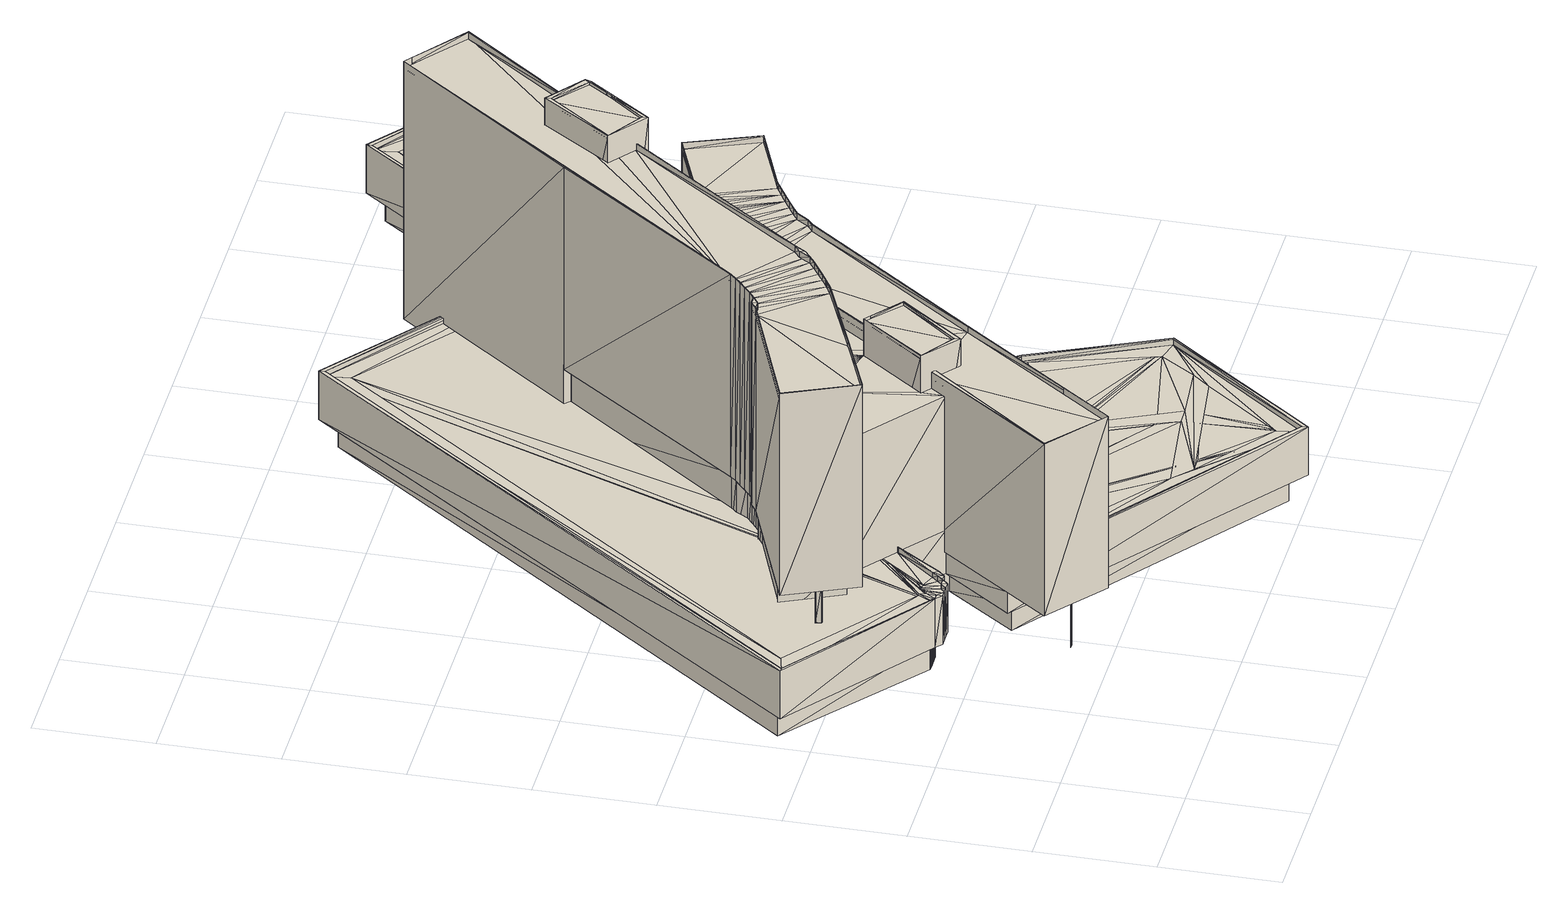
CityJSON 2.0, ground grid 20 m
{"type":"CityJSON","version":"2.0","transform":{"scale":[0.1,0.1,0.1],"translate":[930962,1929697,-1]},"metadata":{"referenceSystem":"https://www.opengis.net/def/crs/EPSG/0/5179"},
"CityObjects":{
"building1":{"type":"Building","geometry":[{"type":"MultiSurface","lod":"3","boundaries":[[[0,1,2]],[[3,4,5]],[[4,6,5]],[[7,8,9]],[[8,10,9]],[[11,12,13]],[[12,14,13]],[[13,14,15]],[[14,16,15]],[[15,16,17]],[[16,18,17]],[[17,18,19]],[[18,20,19]],[[19,20,21]],[[20,22,21]],[[21,22,23]],[[22,24,23]],[[23,24,25]],[[24,26,25]],[[25,26,27]],[[26,28,27]],[[27,28,29]],[[28,30,29]],[[29,30,31]],[[30,32,31]],[[31,32,33]],[[32,34,33]],[[33,34,35]],[[34,36,35]],[[35,36,37]],[[36,38,37]],[[37,38,39]],[[39,38,10]],[[10,38,9]],[[9,38,3]],[[3,38,4]],[[4,38,40]],[[38,41,40]],[[41,42,40]],[[40,42,43]],[[42,44,43]],[[43,44,6]],[[6,44,5]],[[5,44,45]],[[45,44,46]],[[44,47,46]],[[46,47,48]],[[47,49,48]],[[48,49,50]],[[49,51,50]],[[50,51,52]],[[51,53,52]],[[52,53,54]],[[53,55,54]],[[54,55,56]],[[55,57,56]],[[56,57,58]],[[57,59,58]],[[58,59,60]],[[59,61,60]],[[60,61,62]],[[61,63,62]],[[62,63,64]],[[63,65,64]],[[65,66,64]],[[64,66,67]],[[66,68,67]],[[67,68,69]],[[69,68,70]],[[68,71,70]],[[70,71,72]],[[71,73,72]],[[74,75,76]],[[76,75,73]],[[75,77,73]],[[73,77,72]],[[72,77,1]],[[12,11,78]],[[11,79,78]],[[78,79,76]],[[79,80,76]],[[76,80,74]],[[74,80,77]],[[80,81,77]],[[77,81,1]],[[1,81,2]],[[82,83,84]],[[85,86,87]],[[86,88,87]],[[87,88,89]],[[89,88,90]],[[88,91,90]],[[90,91,92]],[[91,93,92]],[[92,93,94]],[[93,95,94]],[[94,95,96]],[[96,95,97]],[[95,98,97]],[[97,98,99]],[[98,100,99]],[[99,100,101]],[[100,102,101]],[[101,102,103]],[[103,102,104]],[[104,102,105]],[[105,102,106]],[[102,107,106]],[[106,107,108]],[[108,107,109]],[[109,107,110]],[[107,111,110]],[[110,111,83]],[[83,111,84]],[[112,113,114]],[[113,115,114]],[[116,117,115]],[[117,118,115]],[[116,119,117]],[[117,119,118]],[[118,119,115]],[[115,119,114]],[[120,112,119]],[[119,112,114]],[[120,121,112]],[[122,112,121]],[[119,123,120]],[[121,120,123]],[[116,124,119]],[[123,119,124]],[[117,125,116]],[[124,116,125]],[[118,126,117]],[[125,117,126]],[[117,125,118]],[[126,118,125]],[[116,124,117]],[[125,117,124]],[[115,127,116]],[[124,116,127]],[[113,128,115]],[[127,115,128]],[[112,122,113]],[[128,113,122]],[[114,129,112]],[[122,112,129]],[[112,122,114]],[[129,114,122]],[[121,123,122]],[[124,125,123]],[[125,126,123]],[[124,127,125]],[[125,127,126]],[[122,129,128]],[[128,129,127]],[[127,129,126]],[[126,129,123]],[[123,129,122]],[[130,131,132]],[[133,134,131]],[[131,134,132]],[[135,136,134]],[[134,133,135]],[[135,133,136]],[[136,133,134]],[[134,133,132]],[[131,130,133]],[[133,130,132]],[[131,137,130]],[[138,130,137]],[[133,139,131]],[[137,131,139]],[[134,140,133]],[[139,133,140]],[[135,141,134]],[[140,134,141]],[[136,142,135]],[[141,135,142]],[[135,141,136]],[[142,136,141]],[[134,140,135]],[[141,135,140]],[[133,139,134]],[[140,134,139]],[[131,137,133]],[[139,133,137]],[[130,138,131]],[[137,131,138]],[[132,143,130]],[[138,130,143]],[[130,138,132]],[[143,132,138]],[[137,139,138]],[[140,141,139]],[[141,142,139]],[[141,140,142]],[[139,137,140]],[[138,143,137]],[[137,143,140]],[[140,143,142]],[[142,143,139]],[[139,143,138]],[[144,145,146]],[[147,148,145]],[[145,148,146]],[[149,150,151]],[[151,150,148]],[[152,153,154]],[[154,153,150]],[[150,153,148]],[[148,153,146]],[[155,156,153]],[[153,156,146]],[[146,156,157]],[[155,158,156]],[[159,156,158]],[[153,160,155]],[[158,155,160]],[[152,161,153]],[[160,153,161]],[[154,162,152]],[[161,152,162]],[[150,163,154]],[[162,154,163]],[[149,164,150]],[[163,150,164]],[[151,165,149]],[[164,149,165]],[[148,166,151]],[[165,151,166]],[[147,167,148]],[[166,148,167]],[[145,168,147]],[[167,147,168]],[[144,169,145]],[[168,145,169]],[[146,170,144]],[[169,144,170]],[[157,171,146]],[[170,146,171]],[[156,159,157]],[[171,157,159]],[[158,160,159]],[[161,162,160]],[[162,163,160]],[[164,165,163]],[[165,166,163]],[[167,168,166]],[[169,170,168]],[[168,170,166]],[[166,170,163]],[[163,170,160]],[[170,171,160]],[[160,171,159]],[[43,6,172]],[[172,6,173]],[[6,174,173]],[[173,174,175]],[[174,176,175]],[[175,176,177]],[[176,178,177]],[[177,178,179]],[[178,4,179]],[[179,4,40]],[[80,79,81]],[[81,79,180]],[[180,79,181]],[[181,79,182]],[[79,183,182]],[[182,183,184]],[[184,183,185]],[[185,183,186]],[[183,11,186]],[[186,11,187]],[[187,11,188]],[[11,189,188]],[[188,189,190]],[[190,189,191]],[[189,13,191]],[[191,13,192]],[[192,13,193]],[[193,13,194]],[[13,195,194]],[[194,195,196]],[[196,195,197]],[[195,15,197]],[[197,15,198]],[[15,199,198]],[[198,199,200]],[[200,199,201]],[[199,17,201]],[[201,17,202]],[[17,203,202]],[[202,203,204]],[[204,203,205]],[[205,203,206]],[[203,19,206]],[[206,19,207]],[[207,19,208]],[[208,19,209]],[[19,210,209]],[[209,210,211]],[[210,21,211]],[[211,21,212]],[[212,21,213]],[[21,214,213]],[[213,214,215]],[[215,214,216]],[[214,23,216]],[[216,23,217]],[[23,218,217]],[[217,218,219]],[[218,25,219]],[[219,25,220]],[[25,221,220]],[[220,221,222]],[[222,221,223]],[[221,27,223]],[[223,27,224]],[[224,27,225]],[[225,27,226]],[[27,227,226]],[[226,227,228]],[[227,29,228]],[[228,29,229]],[[229,29,230]],[[29,231,230]],[[230,231,232]],[[232,231,233]],[[231,31,233]],[[233,31,234]],[[31,235,234]],[[234,235,236]],[[235,33,236]],[[236,33,237]],[[237,33,238]],[[33,239,238]],[[238,239,240]],[[240,239,2]],[[239,35,2]],[[10,241,242]],[[242,241,243]],[[241,244,243]],[[244,245,243]],[[243,245,246]],[[245,247,246]],[[247,248,246]],[[246,248,39]],[[248,249,39]],[[249,8,39]],[[3,250,251]],[[251,250,252]],[[250,253,252]],[[253,254,252]],[[252,254,255]],[[254,256,255]],[[257,258,256]],[[256,258,255]],[[255,258,259]],[[260,261,262]],[[262,261,258]],[[258,261,259]],[[259,261,9]],[[9,261,263]],[[263,261,264]],[[264,261,265]],[[265,261,266]],[[5,267,261]],[[267,45,261]],[[261,45,266]],[[266,45,268]],[[268,45,269]],[[269,45,270]],[[45,271,270]],[[270,271,272]],[[272,271,273]],[[271,274,273]],[[273,274,275]],[[274,276,275]],[[275,276,7]],[[276,277,7]],[[48,278,279]],[[279,278,280]],[[278,50,280]],[[280,50,46]],[[58,60,56]],[[56,60,54]],[[62,64,281]],[[281,64,282]],[[64,283,282]],[[282,283,60]],[[283,284,60]],[[60,284,54]],[[284,285,54]],[[54,285,286]],[[285,287,286]],[[286,287,52]],[[287,288,52]],[[52,288,50]],[[288,289,50]],[[289,67,50]],[[50,67,46]],[[46,67,290]],[[67,291,290]],[[291,292,290]],[[292,293,290]],[[293,294,290]],[[294,295,290]],[[295,296,290]],[[290,296,297]],[[296,298,297]],[[298,299,297]],[[299,300,297]],[[297,300,277]],[[277,300,7]],[[300,301,7]],[[7,301,8]],[[301,302,8]],[[8,302,39]],[[302,303,39]],[[39,303,37]],[[37,303,304]],[[303,305,304]],[[304,305,35]],[[305,306,35]],[[35,306,2]],[[2,306,307]],[[307,306,308]],[[308,306,0]],[[0,306,309]],[[306,310,309]],[[309,310,311]],[[311,310,312]],[[310,313,312]],[[312,313,314]],[[313,315,314]],[[314,315,316]],[[315,317,316]],[[316,317,318]],[[318,317,319]],[[317,320,319]],[[319,320,321]],[[320,322,321]],[[321,322,323]],[[323,322,324]],[[322,325,324]],[[324,325,326]],[[326,325,327]],[[325,328,327]],[[327,328,329]],[[329,328,330]],[[330,328,331]],[[328,332,331]],[[331,332,333]],[[333,332,334]],[[332,69,334]],[[334,69,335]],[[335,69,336]],[[69,337,336]],[[336,337,338]],[[338,337,339]],[[337,340,339]],[[339,340,341]],[[341,340,342]],[[342,340,343]],[[340,344,343]],[[343,344,345]],[[345,344,346]],[[344,347,346]],[[346,347,348]],[[348,347,349]],[[349,347,350]],[[350,347,351]],[[347,352,351]],[[351,352,353]],[[353,352,354]],[[354,352,355]],[[352,356,355]],[[355,356,1]],[[356,357,1]],[[1,357,358]],[[358,357,359]],[[357,360,359]],[[359,360,72]],[[360,361,72]],[[72,361,70]],[[74,362,363]],[[363,362,364]],[[362,365,364]],[[364,365,75]],[[365,366,75]],[[366,367,75]],[[75,367,368]],[[368,367,369]],[[367,370,369]],[[369,370,371]],[[370,372,371]],[[371,372,77]],[[373,87,374]],[[85,374,87]],[[374,85,375]],[[86,375,85]],[[375,86,376]],[[88,376,86]],[[376,88,377]],[[91,377,88]],[[377,91,378]],[[93,378,91]],[[378,93,379]],[[95,379,93]],[[379,95,380]],[[98,380,95]],[[380,98,381]],[[100,381,98]],[[381,100,382]],[[102,382,100]],[[382,102,383]],[[107,383,102]],[[383,107,384]],[[111,384,107]],[[384,111,385]],[[84,385,111]],[[385,84,386]],[[82,386,84]],[[386,82,387]],[[83,387,82]],[[387,83,388]],[[110,388,83]],[[388,110,389]],[[109,389,110]],[[389,109,390]],[[108,390,109]],[[390,108,391]],[[106,391,108]],[[391,106,392]],[[105,392,106]],[[392,105,393]],[[104,393,105]],[[393,104,394]],[[103,394,104]],[[394,103,395]],[[101,395,103]],[[395,101,396]],[[99,396,101]],[[396,99,397]],[[97,397,99]],[[397,97,398]],[[96,398,97]],[[398,96,399]],[[94,399,96]],[[399,94,400]],[[92,400,94]],[[400,92,401]],[[90,401,92]],[[401,90,402]],[[89,402,90]],[[402,89,373]],[[87,373,89]],[[403,404,405]],[[406,405,404]],[[405,406,407]],[[408,407,406]],[[407,408,409]],[[410,409,408]],[[409,411,412]],[[413,412,411]],[[412,413,414]],[[415,414,413]],[[414,415,416]],[[417,416,415]],[[416,417,418]],[[419,418,417]],[[418,419,420]],[[421,420,419]],[[420,421,422]],[[423,422,421]],[[422,423,424]],[[425,424,423]],[[424,425,426]],[[427,426,425]],[[426,427,428]],[[429,428,427]],[[428,429,430]],[[431,430,429]],[[430,431,432]],[[433,432,431]],[[432,433,434]],[[435,434,433]],[[434,435,436]],[[437,436,435]],[[436,437,438]],[[439,438,437]],[[438,439,440]],[[441,440,439]],[[440,441,442]],[[443,442,441]],[[442,443,444]],[[445,444,443]],[[444,445,446]],[[447,446,445]],[[446,447,448]],[[449,448,447]],[[448,449,450]],[[451,450,449]],[[450,452,403]],[[404,403,452]],[[410,452,453]],[[454,453,452]],[[455,456,457]],[[458,457,456]],[[457,458,459]],[[460,459,458]],[[459,460,461]],[[462,461,460]],[[461,462,463]],[[464,463,462]],[[463,464,465]],[[466,465,464]],[[465,466,467]],[[468,467,466]],[[467,468,469]],[[470,469,468]],[[469,470,471]],[[472,471,470]],[[471,472,473]],[[474,473,472]],[[473,474,475]],[[476,475,474]],[[475,476,477]],[[478,477,476]],[[477,478,479]],[[480,479,478]],[[479,480,481]],[[482,481,480]],[[481,482,483]],[[484,483,482]],[[483,484,485]],[[486,485,484]],[[485,486,487]],[[488,487,486]],[[487,488,489]],[[490,489,488]],[[489,490,491]],[[492,491,490]],[[491,492,493]],[[494,493,492]],[[493,494,495]],[[496,495,494]],[[495,496,497]],[[498,497,496]],[[497,498,499]],[[500,499,498]],[[499,500,501]],[[502,501,500]],[[501,502,503]],[[504,503,502]],[[503,504,505]],[[506,505,504]],[[505,506,507]],[[508,507,506]],[[507,508,509]],[[510,509,508]],[[509,510,511]],[[512,511,510]],[[511,512,513]],[[514,513,512]],[[513,514,515]],[[516,515,514]],[[515,516,517]],[[518,517,516]],[[66,518,519]],[[520,519,518]],[[521,520,522]],[[456,522,520]],[[523,455,524]],[[457,524,455]],[[71,523,73]],[[524,73,523]],[[524,457,525]],[[459,525,457]],[[73,524,76]],[[525,76,524]],[[525,459,526]],[[461,526,459]],[[76,525,527]],[[526,527,525]],[[526,461,528]],[[463,528,461]],[[527,526,12]],[[528,12,526]],[[528,463,529]],[[465,529,463]],[[12,528,14]],[[529,14,528]],[[529,465,530]],[[467,530,465]],[[14,529,16]],[[530,16,529]],[[530,467,531]],[[469,531,467]],[[16,530,18]],[[531,18,530]],[[531,469,532]],[[471,532,469]],[[18,531,20]],[[532,20,531]],[[532,471,533]],[[473,533,471]],[[20,532,22]],[[533,22,532]],[[533,473,534]],[[475,534,473]],[[22,533,24]],[[534,24,533]],[[534,475,535]],[[477,535,475]],[[24,534,26]],[[535,26,534]],[[535,477,536]],[[479,536,477]],[[26,535,28]],[[536,28,535]],[[536,479,537]],[[481,537,479]],[[28,536,30]],[[537,30,536]],[[537,481,538]],[[483,538,481]],[[30,537,32]],[[538,32,537]],[[538,483,539]],[[485,539,483]],[[32,538,34]],[[539,34,538]],[[539,485,540]],[[487,540,485]],[[34,539,36]],[[540,36,539]],[[540,487,541]],[[489,541,487]],[[36,540,38]],[[541,38,540]],[[541,489,542]],[[491,542,489]],[[38,541,41]],[[542,41,541]],[[542,491,543]],[[493,543,491]],[[41,542,42]],[[543,42,542]],[[543,493,544]],[[495,544,493]],[[42,543,44]],[[544,44,543]],[[544,495,545]],[[497,545,495]],[[44,544,47]],[[545,47,544]],[[545,497,546]],[[499,546,497]],[[47,545,49]],[[546,49,545]],[[546,499,547]],[[501,547,499]],[[49,546,51]],[[547,51,546]],[[547,501,548]],[[503,548,501]],[[51,547,53]],[[548,53,547]],[[548,503,505]],[[53,548,55]],[[505,55,548]],[[55,505,57]],[[507,57,505]],[[509,549,507]],[[57,507,59]],[[549,59,507]],[[549,509,550]],[[511,550,509]],[[59,549,61]],[[550,61,549]],[[550,511,551]],[[513,551,511]],[[61,550,63]],[[551,63,550]],[[551,513,552]],[[515,552,513]],[[63,551,65]],[[552,65,551]],[[552,515,517]],[[65,552,66]],[[517,66,552]],[[553,554,517]],[[66,517,68]],[[554,68,517]],[[554,553,523]],[[455,523,553]],[[68,554,71]],[[523,71,554]],[[555,556,557]],[[558,559,560]],[[559,561,560]],[[561,562,560]],[[560,562,563]],[[563,562,564]],[[562,565,564]],[[564,565,566]],[[565,567,566]],[[566,567,568]],[[567,569,568]],[[569,570,568]],[[568,570,571]],[[570,572,571]],[[571,572,573]],[[572,574,573]],[[573,574,556]],[[574,575,556]],[[575,576,556]],[[576,577,556]],[[556,577,557]],[[450,578,448]],[[579,448,578]],[[578,580,579]],[[581,579,580]],[[448,579,446]],[[582,446,579]],[[579,581,582]],[[583,582,581]],[[446,582,444]],[[584,444,582]],[[582,583,584]],[[585,584,583]],[[444,584,442]],[[586,442,584]],[[584,585,586]],[[587,586,585]],[[442,586,440]],[[588,440,586]],[[586,587,588]],[[589,588,587]],[[440,588,438]],[[590,438,588]],[[588,589,590]],[[591,590,589]],[[438,590,436]],[[590,591,436]],[[565,436,591]],[[592,434,436]],[[436,565,592]],[[593,592,565]],[[434,592,432]],[[594,432,592]],[[592,593,594]],[[595,594,593]],[[432,594,430]],[[596,430,594]],[[594,595,596]],[[597,596,595]],[[430,596,428]],[[598,428,596]],[[596,597,598]],[[599,598,597]],[[428,598,426]],[[600,426,598]],[[598,599,600]],[[601,600,599]],[[426,600,424]],[[602,424,600]],[[600,601,602]],[[603,602,601]],[[424,602,422]],[[604,422,602]],[[602,603,604]],[[605,604,603]],[[422,604,420]],[[606,420,604]],[[604,605,606]],[[607,606,605]],[[420,606,418]],[[608,418,606]],[[606,607,608]],[[609,608,607]],[[418,608,416]],[[610,416,608]],[[608,609,610]],[[611,610,609]],[[416,610,414]],[[612,414,610]],[[610,611,612]],[[613,612,611]],[[414,612,412]],[[614,412,612]],[[612,613,614]],[[615,614,613]],[[412,614,407]],[[614,615,407]],[[555,407,615]],[[616,405,407]],[[407,555,616]],[[617,616,555]],[[405,616,403]],[[618,403,616]],[[616,617,618]],[[619,618,617]],[[403,618,450]],[[578,450,618]],[[618,619,578]],[[580,578,619]],[[620,621,622]],[[623,624,625]],[[624,626,625]],[[625,626,627]],[[627,626,628]],[[626,629,628]],[[628,629,630]],[[629,631,630]],[[630,631,632]],[[631,633,632]],[[632,633,634]],[[634,633,635]],[[633,636,635]],[[635,636,637]],[[636,638,637]],[[637,638,639]],[[638,640,639]],[[639,640,641]],[[641,640,642]],[[642,640,643]],[[643,640,644]],[[640,645,644]],[[644,645,646]],[[646,645,647]],[[647,645,648]],[[645,649,648]],[[648,649,621]],[[621,649,622]],[[402,650,401]],[[651,401,650]],[[652,627,653]],[[628,653,627]],[[650,652,651]],[[653,651,652]],[[401,651,400]],[[654,400,651]],[[653,628,655]],[[630,655,628]],[[651,653,654]],[[655,654,653]],[[400,654,399]],[[656,399,654]],[[655,630,657]],[[632,657,630]],[[654,655,656]],[[657,656,655]],[[399,656,398]],[[658,398,656]],[[657,632,659]],[[634,659,632]],[[656,657,658]],[[659,658,657]],[[398,658,397]],[[660,397,658]],[[659,634,661]],[[635,661,634]],[[658,659,660]],[[661,660,659]],[[397,660,396]],[[662,396,660]],[[661,635,663]],[[637,663,635]],[[660,661,662]],[[663,662,661]],[[396,662,395]],[[663,637,639]],[[662,663,395]],[[639,395,663]],[[664,394,395]],[[641,665,639]],[[395,639,664]],[[665,664,639]],[[394,664,393]],[[666,393,664]],[[665,641,667]],[[642,667,641]],[[664,665,666]],[[667,666,665]],[[393,666,392]],[[668,392,666]],[[667,642,669]],[[643,669,642]],[[666,667,668]],[[669,668,667]],[[392,668,391]],[[670,391,668]],[[669,643,671]],[[644,671,643]],[[668,669,670]],[[671,670,669]],[[391,670,390]],[[672,390,670]],[[671,644,673]],[[646,673,644]],[[670,671,672]],[[673,672,671]],[[390,672,389]],[[674,389,672]],[[673,646,675]],[[647,675,646]],[[672,673,674]],[[675,674,673]],[[389,674,388]],[[676,388,674]],[[675,647,677]],[[648,677,647]],[[674,675,676]],[[677,676,675]],[[388,676,387]],[[677,648,621]],[[676,677,387]],[[621,387,677]],[[678,386,387]],[[620,679,621]],[[387,621,678]],[[679,678,621]],[[386,678,385]],[[680,385,678]],[[679,620,681]],[[622,681,620]],[[678,679,680]],[[681,680,679]],[[385,680,384]],[[681,622,649]],[[680,681,384]],[[649,384,681]],[[682,383,384]],[[645,683,649]],[[384,649,682]],[[683,682,649]],[[383,682,382]],[[684,382,682]],[[683,645,685]],[[640,685,645]],[[682,683,684]],[[685,684,683]],[[382,684,381]],[[686,381,684]],[[685,640,687]],[[638,687,640]],[[684,685,686]],[[687,686,685]],[[381,686,380]],[[688,380,686]],[[687,638,689]],[[636,689,638]],[[686,687,688]],[[689,688,687]],[[380,688,379]],[[690,379,688]],[[689,636,691]],[[633,691,636]],[[688,689,690]],[[691,690,689]],[[379,690,378]],[[692,378,690]],[[691,633,693]],[[631,693,633]],[[690,691,692]],[[693,692,691]],[[378,692,377]],[[694,377,692]],[[693,631,695]],[[629,695,631]],[[692,693,694]],[[695,694,693]],[[377,694,376]],[[696,376,694]],[[695,629,697]],[[626,697,629]],[[694,695,696]],[[697,696,695]],[[376,696,375]],[[697,626,624]],[[696,697,375]],[[624,375,697]],[[698,374,375]],[[623,699,624]],[[375,624,698]],[[699,698,624]],[[374,698,373]],[[700,373,698]],[[699,623,701]],[[625,701,623]],[[698,699,700]],[[701,700,699]],[[373,700,402]],[[650,402,700]],[[701,625,652]],[[627,652,625]],[[700,701,650]],[[652,650,701]],[[411,413,451]],[[429,431,427]],[[431,433,427]],[[433,435,427]],[[427,435,425]],[[425,435,423]],[[435,437,423]],[[423,437,421]],[[437,439,421]],[[421,439,419]],[[439,441,419]],[[441,443,419]],[[419,443,417]],[[443,445,417]],[[417,445,415]],[[445,447,415]],[[415,447,413]],[[447,449,413]],[[413,449,451]],[[458,460,456]],[[460,462,456]],[[494,496,492]],[[492,496,490]],[[500,502,498]],[[498,502,496]],[[502,504,496]],[[504,506,496]],[[506,508,496]],[[510,512,508]],[[512,514,508]],[[514,516,508]],[[516,518,508]],[[508,518,496]],[[496,518,490]],[[490,518,488]],[[488,518,486]],[[486,518,484]],[[484,518,482]],[[518,520,482]],[[482,520,480]],[[480,520,478]],[[478,520,476]],[[476,520,474]],[[474,520,472]],[[472,520,470]],[[470,520,468]],[[468,520,466]],[[466,520,464]],[[464,520,462]],[[462,520,456]],[[702,703,704]],[[705,704,703]],[[706,707,708]],[[709,708,707]],[[710,711,712]],[[713,712,711]],[[714,715,716]],[[717,716,715]],[[716,717,718]],[[719,718,717]],[[720,721,714]],[[715,714,721]],[[722,723,724]],[[725,724,723]],[[724,725,726]],[[727,726,725]],[[726,727,728]],[[729,728,727]],[[728,729,722]],[[723,722,729]],[[720,730,721]],[[730,712,721]],[[712,713,721]],[[721,713,731]],[[719,732,718]],[[732,711,718]],[[711,710,718]],[[718,710,733]],[[733,710,730]],[[712,730,710]],[[731,713,732]],[[711,732,713]],[[734,735,736]],[[519,736,735]],[[737,738,739]],[[740,739,738]],[[741,742,743]],[[744,743,742]],[[737,739,736]],[[743,745,741]],[[741,745,746]],[[746,745,747]],[[747,745,748]],[[748,745,749]],[[749,745,750]],[[750,745,751]],[[751,745,752]],[[752,745,753]],[[754,755,745]],[[745,755,753]],[[753,755,756]],[[756,755,757]],[[757,755,758]],[[758,755,759]],[[759,755,760]],[[760,755,761]],[[761,755,762]],[[762,755,763]],[[755,764,763]],[[764,765,763]],[[765,766,763]],[[766,767,763]],[[767,768,763]],[[768,769,763]],[[769,770,763]],[[763,770,739]],[[739,770,736]],[[770,734,736]],[[771,772,773]],[[774,773,772]],[[773,774,775]],[[776,775,774]],[[775,776,777]],[[778,777,776]],[[777,778,779]],[[780,779,778]],[[779,780,781]],[[782,781,780]],[[781,782,783]],[[784,783,782]],[[783,784,785]],[[786,785,784]],[[785,786,787]],[[788,787,786]],[[787,788,789]],[[790,789,788]],[[789,790,791]],[[792,791,790]],[[791,792,793]],[[794,793,792]],[[793,794,795]],[[796,795,794]],[[795,796,797]],[[798,797,796]],[[797,798,799]],[[800,799,798]],[[799,800,801]],[[802,801,800]],[[801,802,803]],[[804,803,802]],[[803,804,805]],[[806,805,804]],[[805,806,807]],[[808,807,806]],[[807,808,809]],[[810,809,808]],[[809,810,811]],[[812,811,810]],[[811,812,813]],[[814,813,812]],[[813,814,815]],[[816,815,814]],[[815,816,817]],[[818,817,816]],[[817,818,819]],[[820,819,818]],[[819,820,821]],[[822,821,820]],[[821,822,823]],[[824,823,822]],[[823,824,825]],[[826,825,824]],[[825,826,827]],[[828,827,826]],[[827,828,829]],[[830,829,828]],[[829,830,831]],[[832,831,830]],[[831,832,833]],[[834,833,832]],[[833,834,835]],[[836,835,834]],[[835,836,771]],[[772,771,836]],[[822,820,824]],[[824,820,826]],[[826,820,828]],[[828,820,830]],[[830,820,832]],[[832,820,834]],[[816,814,818]],[[814,812,818]],[[818,812,820]],[[820,812,834]],[[808,806,810]],[[810,806,812]],[[812,806,834]],[[806,804,834]],[[804,802,834]],[[802,800,834]],[[800,798,834]],[[834,798,836]],[[798,796,836]],[[796,794,836]],[[794,792,836]],[[792,790,836]],[[790,788,836]],[[788,786,836]],[[786,784,836]],[[784,782,836]],[[782,780,836]],[[780,778,836]],[[778,776,836]],[[776,774,836]],[[774,772,836]],[[837,838,839]],[[840,839,838]],[[839,840,841]],[[842,841,840]],[[841,842,843]],[[844,843,842]],[[843,844,845]],[[846,845,844]],[[845,846,847]],[[848,847,846]],[[847,848,849]],[[850,849,848]],[[849,850,851]],[[852,851,850]],[[851,852,853]],[[854,853,852]],[[853,854,855]],[[856,855,854]],[[855,856,857]],[[858,857,856]],[[857,858,859]],[[860,859,858]],[[859,860,861]],[[862,861,860]],[[861,862,863]],[[864,863,862]],[[863,864,865]],[[866,865,864]],[[865,866,867]],[[868,867,866]],[[867,868,869]],[[870,869,868]],[[869,870,871]],[[872,871,870]],[[871,872,873]],[[874,873,872]],[[873,874,875]],[[876,875,874]],[[875,876,877]],[[878,877,876]],[[877,878,837]],[[838,837,878]],[[879,714,880]],[[716,880,714]],[[881,879,882]],[[880,882,879]],[[704,881,702]],[[882,702,881]],[[880,716,883]],[[718,883,716]],[[882,880,884]],[[883,884,880]],[[702,882,703]],[[884,703,882]],[[883,718,885]],[[720,885,718]],[[884,883,886]],[[885,886,883]],[[703,884,705]],[[886,705,884]],[[885,720,879]],[[714,879,720]],[[886,885,881]],[[879,881,885]],[[705,886,704]],[[881,704,886]],[[724,887,722]],[[708,722,888]],[[887,888,722]],[[888,706,708]],[[887,724,889]],[[726,889,724]],[[888,887,890]],[[889,890,887]],[[706,888,707]],[[890,707,888]],[[889,726,891]],[[728,891,726]],[[890,889,892]],[[891,892,889]],[[707,890,709]],[[892,709,890]],[[891,728,722]],[[892,891,708]],[[722,708,891]],[[709,892,708]],[[406,404,408]],[[408,404,410]],[[404,452,410]]]}]}
},
"vertices":[
[658,620,140],[854,200,140],[686,630,140],[1321,1210,140],[1346,1240,140],[1273,1480,140],[1299,1510,140],[761,760,140],[776,730,140],[1079,890,140],[1043,840,140],[938,460,140],[958,490,140],[930,480,140],[952,510,140],[923,500,140],[947,530,140],[918,520,140],[944,550,140],[914,540,140],[941,560,140],[911,560,140],[940,580,140],[910,580,140],[941,600,140],[911,600,140],[942,610,140],[913,620,140],[945,630,140],[916,640,140],[949,650,140],[920,660,140],[954,660,140],[926,670,140],[961,680,140],[934,690,140],[969,690,140],[943,710,140],[978,710,140],[954,730,140],[1495,1440,140],[1537,1440,140],[1329,1600,140],[1335,1560,140],[1058,1240,140],[1063,1200,140],[691,1490,140],[685,1530,140],[58,660,140],[16,650,140],[281,490,140],[264,460,140],[285,490,140],[274,460,140],[289,480,140],[284,450,140],[294,480,140],[296,450,140],[299,490,140],[306,460,140],[303,490,140],[317,460,140],[308,490,140],[326,470,140],[311,490,140],[335,480,140],[394,550,140],[388,590,140],[478,490,140],[519,490,140],[429,380,140],[388,370,140],[693,180,140],[867,10,140],[963,180,140],[861,50,140],[1064,260,140],[726,150,140],[966,470,140],[1029,270,140],[988,210,140],[885,200,140],[1041,1040,100],[918,990,100],[1089,920,100],[326,300,100],[426,220,100],[491,520,100],[629,490,100],[575,620,100],[738,840,100],[858,790,100],[755,860,100],[870,800,100],[772,880,100],[884,820,100],[789,900,100],[806,920,100],[898,830,100],[823,940,100],[914,840,100],[841,950,100],[930,850,100],[858,960,100],[866,970,100],[874,970,100],[883,970,100],[947,860,100],[891,980,100],[900,980,100],[909,990,100],[964,870,100],[174,630,140],[173,620,140],[175,630,140],[171,620,140],[171,630,140],[170,630,140],[169,630,140],[172,630,140],[173,630,140],[173,630,209],[174,630,209],[172,630,209],[171,630,209],[170,630,209],[169,630,209],[171,620,209],[173,620,209],[175,630,209],[388,270,10],[387,270,10],[389,270,10],[386,270,10],[385,270,10],[384,270,10],[383,270,10],[387,270,100],[388,270,100],[386,270,100],[385,270,100],[384,270,100],[383,270,100],[389,270,100],[965,1390,10],[964,1390,10],[966,1390,10],[963,1390,10],[962,1390,10],[960,1390,10],[960,1400,10],[961,1390,10],[962,1400,10],[963,1400,10],[961,1400,10],[964,1400,10],[965,1400,10],[966,1400,10],[964,1400,100],[965,1400,100],[963,1400,100],[962,1400,100],[961,1400,100],[960,1400,100],[960,1390,100],[961,1390,100],[962,1390,100],[963,1390,100],[964,1390,100],[965,1390,100],[966,1390,100],[966,1400,100],[1387,1520,140],[1413,1500,140],[1323,1380,140],[1416,1500,140],[1329,1340,140],[1420,1490,140],[1338,1290,140],[1422,1490,140],[866,240,140],[813,350,140],[813,360,140],[1024,280,140],[810,360,140],[807,370,140],[794,400,140],[758,470,140],[756,480,140],[933,480,140],[754,480,140],[753,480,140],[752,480,140],[752,490,140],[751,490,140],[927,490,140],[749,490,140],[748,490,140],[746,500,140],[921,510,140],[744,500,140],[743,500,140],[741,510,140],[917,530,140],[740,510,140],[739,510,140],[738,510,140],[736,520,140],[735,520,140],[734,520,140],[912,560,140],[731,530,140],[730,530,140],[729,530,140],[911,570,140],[727,540,140],[726,540,140],[725,540,140],[910,590,140],[723,550,140],[721,550,140],[911,610,140],[719,550,140],[719,560,140],[717,560,140],[716,560,140],[715,560,140],[915,640,140],[713,570,140],[698,600,140],[697,600,140],[917,640,140],[696,600,140],[695,610,140],[693,610,140],[921,660,140],[692,610,140],[689,620,140],[688,620,140],[931,690,140],[686,620,140],[1029,840,140],[1018,810,140],[989,770,140],[1014,830,140],[998,830,140],[987,770,140],[997,830,140],[995,820,140],[971,810,140],[1317,1230,140],[1291,1170,140],[1273,1150,140],[1316,1240,140],[1310,1270,140],[1259,1130,140],[1309,1280,140],[1306,1300,140],[1302,1320,140],[1227,1090,140],[1277,1460,140],[1276,1460,140],[1297,1340,140],[1056,880,140],[1044,880,140],[1031,870,140],[1019,870,140],[1079,1220,140],[1004,860,140],[1003,860,140],[1002,860,140],[1053,1210,140],[1000,860,140],[978,850,140],[1051,1210,140],[799,780,140],[1043,1220,140],[1042,1220,140],[276,490,140],[645,1430,140],[646,1430,140],[306,490,140],[304,490,140],[313,500,140],[314,500,140],[347,540,140],[287,480,140],[356,550,140],[361,560,140],[376,580,140],[1036,1220,140],[390,590,140],[393,590,140],[394,590,140],[395,590,140],[396,590,140],[401,580,140],[1037,1220,140],[407,580,140],[413,580,140],[414,570,140],[422,570,140],[424,570,140],[429,560,140],[938,700,140],[430,560,140],[431,560,140],[675,620,140],[674,620,140],[659,610,140],[432,560,140],[662,610,140],[663,610,140],[433,560,140],[666,600,140],[434,560,140],[684,560,140],[512,500,140],[687,550,140],[688,550,140],[513,500,140],[690,550,140],[514,500,140],[691,540,140],[693,540,140],[515,500,140],[696,540,140],[696,530,140],[516,500,140],[697,530,140],[699,530,140],[700,530,140],[518,500,140],[700,520,140],[701,520,140],[704,520,140],[708,510,140],[518,490,140],[709,510,140],[712,500,140],[516,490,140],[714,500,140],[716,490,140],[719,490,140],[515,490,140],[720,480,140],[721,480,140],[514,490,140],[723,480,140],[724,470,140],[766,380,140],[769,380,140],[506,480,140],[773,370,140],[834,240,140],[836,240,140],[502,470,140],[501,470,140],[729,180,140],[726,180,140],[497,460,140],[495,460,140],[882,170,140],[872,60,140],[864,50,140],[856,170,140],[855,170,140],[755,150,140],[801,90,140],[793,100,140],[750,150,140],[788,100,140],[748,150,140],[491,520,420],[326,300,420],[426,220,420],[629,490,420],[858,790,420],[870,800,420],[884,820,420],[898,830,420],[914,840,420],[930,850,420],[947,860,420],[964,870,420],[1089,920,420],[1041,1040,420],[918,990,420],[909,990,420],[900,980,420],[891,980,420],[883,970,420],[874,970,420],[866,970,420],[858,960,420],[841,950,420],[823,940,420],[806,920,420],[789,900,420],[772,880,420],[755,860,420],[738,840,420],[575,620,420],[873,1170,580],[873,1170,100],[1038,1380,580],[1038,1380,100],[932,1460,580],[932,1460,100],[692,1150,580],[692,1150,100],[692,1150,204],[452,830,580],[452,830,204],[443,820,580],[443,820,204],[431,810,580],[431,810,204],[420,800,580],[420,800,204],[408,790,580],[408,790,204],[394,780,580],[394,780,204],[381,780,580],[381,780,204],[366,770,580],[366,770,204],[137,680,580],[137,680,204],[190,560,580],[190,560,204],[311,610,580],[311,610,204],[451,670,580],[451,670,204],[468,680,580],[468,680,204],[485,690,580],[485,690,204],[500,700,580],[500,700,204],[515,710,580],[515,710,204],[529,720,580],[529,720,204],[542,730,580],[542,730,204],[555,750,580],[555,750,204],[789,1060,580],[789,1060,204],[789,1060,100],[692,1150,212],[789,1060,212],[381,370,150],[381,370,60],[868,0,150],[868,0,60],[1069,260,150],[1069,260,60],[970,480,150],[970,480,60],[963,490,150],[963,490,60],[957,510,150],[957,510,60],[952,530,150],[952,530,60],[948,550,150],[948,550,60],[946,560,150],[946,560,60],[945,580,150],[945,580,60],[946,600,150],[946,600,60],[947,610,150],[947,610,60],[949,630,150],[949,630,60],[954,650,150],[954,650,60],[959,660,150],[959,660,60],[966,680,150],[966,680,60],[973,690,150],[973,690,60],[982,710,150],[982,710,60],[1544,1440,150],[1544,1440,60],[1329,1610,150],[1329,1610,60],[1057,1250,150],[1057,1250,60],[684,1540,150],[684,1540,60],[9,650,150],[9,650,60],[261,460,150],[261,460,60],[272,450,150],[272,450,60],[284,450,150],[284,450,60],[296,450,150],[296,450,60],[308,450,150],[308,450,60],[319,460,150],[319,460,60],[329,460,150],[329,460,60],[339,470,150],[339,470,60],[394,550,150],[394,550,60],[471,490,140],[471,490,60],[471,490,100],[381,370,100],[388,370,150],[867,10,150],[1064,260,150],[966,480,150],[966,480,140],[958,490,150],[952,510,150],[947,530,150],[944,550,150],[941,560,150],[940,580,150],[941,600,150],[942,610,150],[945,630,150],[949,650,150],[954,660,150],[961,680,150],[969,690,150],[978,710,150],[1537,1440,150],[1329,1600,150],[1058,1240,150],[685,1530,150],[16,650,150],[264,460,150],[274,460,150],[306,460,150],[317,460,150],[326,470,150],[335,480,150],[471,490,150],[478,490,150],[932,1460,568],[452,830,568],[1038,1380,568],[137,680,568],[190,560,568],[366,770,568],[311,610,568],[451,670,568],[381,780,568],[394,780,568],[468,680,568],[408,790,568],[485,690,568],[420,800,568],[500,700,568],[515,710,568],[431,810,568],[529,720,568],[443,820,568],[542,730,568],[555,750,568],[789,1060,568],[873,1170,568],[787,1060,580],[554,750,580],[787,1060,568],[554,750,568],[541,740,580],[541,740,568],[528,720,580],[528,720,568],[514,710,580],[514,710,568],[499,700,580],[499,700,568],[484,690,580],[484,690,568],[449,670,580],[449,670,568],[310,610,580],[310,610,568],[191,560,580],[191,560,568],[139,680,580],[139,680,568],[368,770,580],[368,770,568],[382,770,580],[382,770,568],[396,780,580],[396,780,568],[409,790,580],[409,790,568],[421,800,580],[421,800,568],[433,810,580],[433,810,568],[444,820,580],[444,820,568],[454,830,580],[454,830,568],[1034,1380,580],[1034,1380,568],[872,1170,580],[872,1170,568],[1041,1040,408],[918,990,408],[1089,920,408],[326,300,408],[426,220,408],[491,520,408],[629,490,408],[575,620,408],[738,840,408],[858,790,408],[755,860,408],[870,800,408],[772,880,408],[884,820,408],[789,900,408],[806,920,408],[898,830,408],[823,940,408],[914,840,408],[841,950,408],[930,850,408],[858,960,408],[866,970,408],[874,970,408],[883,970,408],[947,860,408],[891,980,408],[900,980,408],[909,990,408],[964,870,408],[577,620,420],[739,840,420],[577,620,408],[739,840,408],[757,860,420],[757,860,408],[773,880,420],[773,880,408],[790,900,420],[790,900,408],[807,920,420],[807,920,408],[824,930,420],[824,930,408],[859,960,420],[859,960,408],[868,960,420],[868,960,408],[876,970,420],[876,970,408],[884,970,420],[884,970,408],[893,980,420],[893,980,408],[901,980,420],[901,980,408],[909,980,420],[909,980,408],[1039,1040,420],[1039,1040,408],[1086,920,420],[1086,920,408],[946,860,420],[946,860,408],[929,850,420],[929,850,408],[913,840,420],[913,840,408],[897,830,420],[897,830,408],[883,820,420],[883,820,408],[869,800,420],[869,800,408],[856,790,420],[856,790,408],[628,490,420],[628,490,408],[328,300,420],[328,300,408],[493,510,420],[493,510,408],[738,1090,613],[803,1040,613],[822,1210,613],[887,1160,613],[472,530,453],[534,480,453],[556,640,453],[618,590,453],[831,1080,559],[831,1080,442],[859,1120,559],[859,1120,442],[822,1210,618],[822,1210,10],[738,1090,618],[738,1090,10],[803,1040,618],[803,1040,10],[887,1160,618],[887,1160,10],[556,640,458],[556,640,10],[472,530,458],[472,530,10],[534,480,458],[534,480,10],[618,590,458],[618,590,10],[859,1120,618],[859,1120,10],[831,1080,10],[831,1080,618],[303,620,390],[303,620,140],[471,490,390],[491,520,390],[491,520,140],[472,530,390],[472,530,140],[918,990,390],[918,990,140],[853,1110,390],[853,1110,140],[794,1050,390],[911,990,390],[903,980,390],[896,980,390],[888,980,390],[878,970,390],[869,970,390],[858,960,390],[840,950,390],[780,1060,390],[547,760,390],[823,940,390],[806,920,390],[789,900,390],[772,880,390],[755,860,390],[738,840,390],[575,620,390],[556,640,390],[534,740,390],[520,730,390],[506,710,390],[492,700,390],[476,690,390],[460,680,390],[442,670,390],[409,370,60],[409,370,10],[864,30,60],[864,30,10],[1046,270,60],[1046,270,10],[952,470,60],[952,470,10],[944,490,60],[944,490,10],[938,510,60],[938,510,10],[933,530,60],[933,530,10],[929,540,60],[929,540,10],[926,560,60],[926,560,10],[925,580,60],[925,580,10],[926,600,60],[926,600,10],[927,620,60],[927,620,10],[930,630,60],[930,630,10],[934,650,60],[934,650,10],[940,670,60],[940,670,10],[948,690,60],[948,690,10],[956,700,60],[956,700,10],[966,720,60],[966,720,10],[1516,1440,60],[1516,1440,10],[1333,1580,60],[1333,1580,10],[1061,1220,60],[1061,1220,10],[688,1510,60],[688,1510,10],[36,660,60],[36,660,10],[273,470,60],[273,470,10],[279,470,60],[279,470,10],[287,470,60],[287,470,10],[295,470,60],[295,470,10],[303,470,60],[303,470,10],[310,470,60],[310,470,10],[317,480,60],[317,480,10],[323,480,60],[323,480,10],[391,570,60],[391,570,10],[498,490,60],[498,490,10],[700,1140,204],[700,1140,100],[460,830,204],[460,830,100],[450,820,204],[450,820,100],[438,800,204],[438,800,100],[426,790,204],[426,790,100],[413,780,204],[413,780,100],[399,770,204],[399,770,100],[385,770,204],[385,770,100],[370,760,204],[370,760,100],[214,700,204],[214,700,100],[259,600,204],[259,600,100],[307,620,204],[307,620,100],[446,680,204],[446,680,100],[464,680,204],[464,680,100],[479,690,204],[479,690,100],[494,700,204],[494,700,100],[508,720,204],[508,720,100],[522,730,204],[522,730,100],[534,740,204],[534,740,100],[548,760,204],[548,760,100],[781,1060,204],[781,1060,100],[823,1200,618],[740,1090,618],[823,1200,613],[740,1090,613],[803,1050,618],[803,1050,613],[884,1150,618],[884,1150,613],[474,530,458],[474,530,453],[533,490,458],[533,490,453],[615,590,458],[615,590,453]
]}
